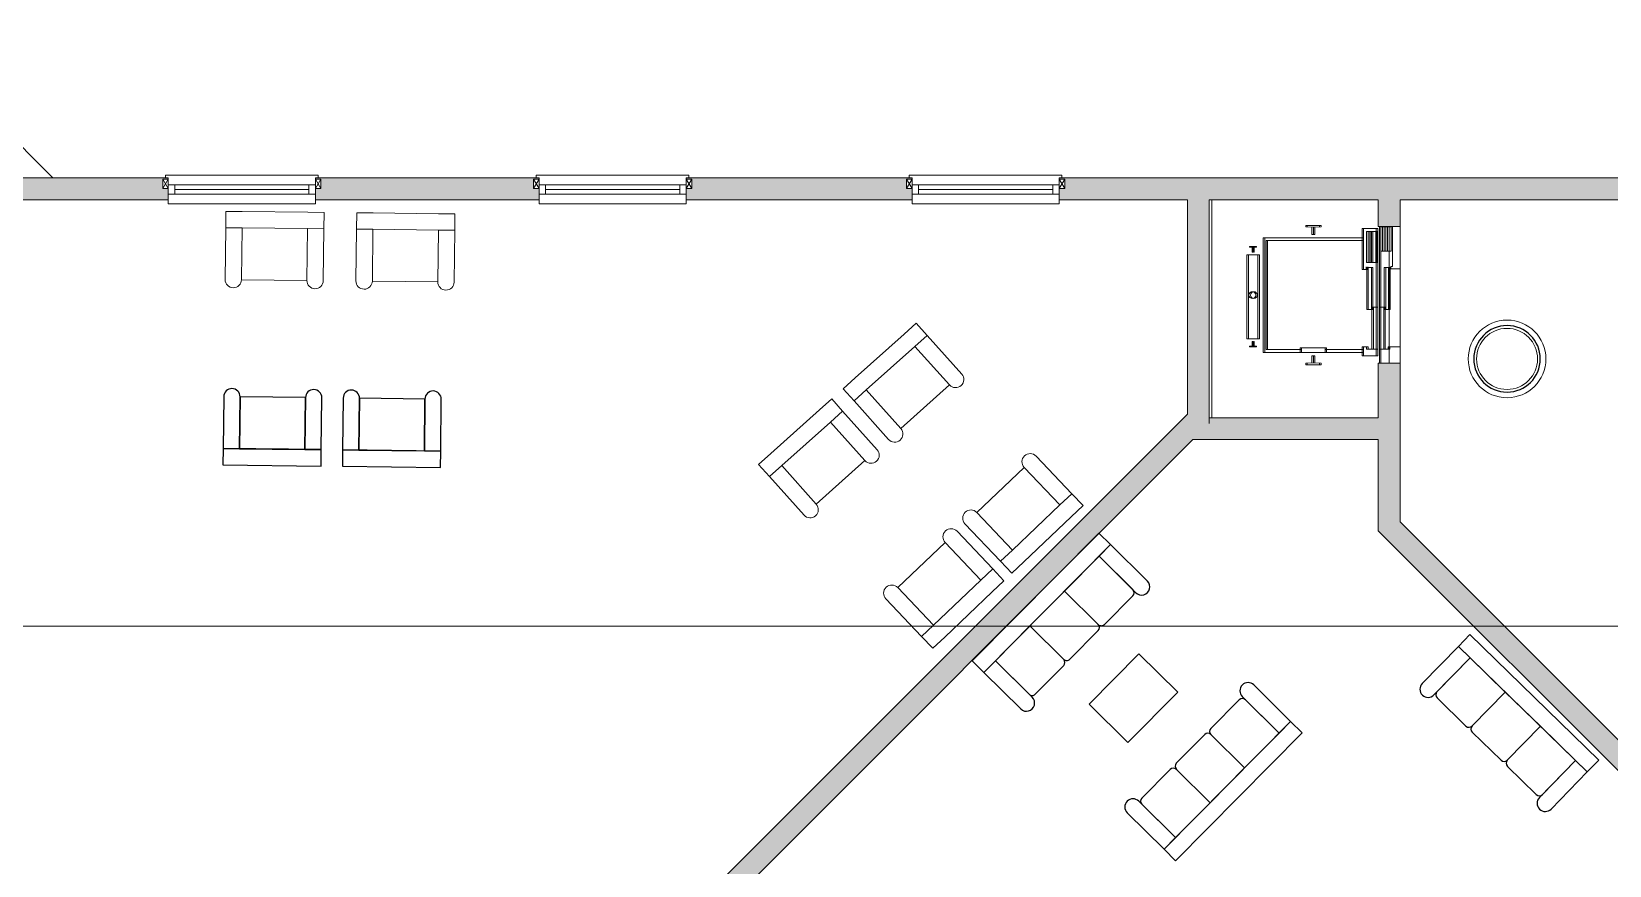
# Model space of a CAD drawing. Header units: millimetres. Extents: x -49836 to 59720, y -25216 to 39354.
# Drawn here: x -7444 to 7024, y 12445 to 20092 of the extents above; entities that cross this region are included whole.
import ezdxf

# ---------------------------------------------------------------- set-up
doc = ezdxf.new("R2010")
doc.units = ezdxf.units.MM
for name, color, linetype, lineweight in [('A-COLS', 52, 'Continuous', 9), ('A-DETL-GENF', 92, 'Continuous', 9), ('A-FLOR', 192, 'Continuous', 9), ('A-GENM', 13, 'Continuous', 9), ('A-GLAZ', 151, 'Continuous', 9), ('A-GLAZ-SILL', 1, 'Continuous', 9), ('A-WALL', 113, 'Continuous', 9), ('A-WALL-PATT', 111, 'Continuous', 25), ('G-ANNO-SYMB', 111, 'Continuous', 9), ('I-FURN', 30, 'Continuous', 9), ('I-WALL', 2, 'Continuous', 9), ('Q-SPCQ', 91, 'Continuous', 9)]:
    doc.layers.add(name, color=color, linetype=linetype, lineweight=lineweight)

# ---------------------------------------------------------------- blocks, each defined once
blk = doc.blocks.new('M_Electric Lift-4 Person Wall Based - Type 1-137307-Level 2')
at = {"layer": 'A-DETL-GENF'}
for p, q in [((-513, -624), (-513, -751)), ((-500, -624), (-513, -624)), ((-497, -681), (-500, -624)), ((-500, -751), (-497, -694)), ((-432, -681), (-497, -681)), ((-497, -694), (-432, -694)), ((-432, -694), (-432, -681)), ((682, -694), (682, -681)), ((682, -681), (747, -681)), ((747, -694), (682, -694)), ((747, -681), (750, -624)), ((750, -751), (747, -694)), ((750, -624), (763, -624)), ((763, -624), (763, -751)), ((-513, -751), (-500, -751)), ((763, -751), (750, -751))]:
    blk.add_line(p, q, dxfattribs=at)
at = {"layer": 'Q-SPCQ'}
for p, q in [((-500, -16), (-500, 14)), ((-278, -16), (-278, 14)), ((-129, -31), (-129, 8)), ((-129, 8), (257, 8)), ((257, 8), (257, -31)), ((600, 5), (600, 14)), ((600, 5), (621, 5)), ((621, 5), (621, -75)), ((621, 5), (621, -75)), ((621, -75), (621, 5)), ((-505, -75), (235, -75)), ((-278, -16), (-500, -16)), ((-500, -32), (-278, -32)), ((-500, -62), (-500, -32)), ((-278, -62), (-500, -62)), ((-486, -235), (-486, -105)), ((-486, -105), (235, -105)), ((-458, -109), (-458, -150)), ((-173, -109), (-458, -109)), ((-278, -62), (-278, -32)), ((-173, -150), (-173, -109)), ((257, -31), (-129, -31)), ((235, -36), (235, -75)), ((621, -36), (235, -36)), ((235, -75), (621, -75)), ((235, -105), (235, -144)), ((621, -105), (235, -105)), ((235, -144), (621, -144)), ((621, -75), (750, -75)), ((681, -105), (621, -105)), ((621, -105), (621, -193)), ((681, -235), (681, -105)), ((-110, -235), (-486, -235)), ((-458, -150), (-173, -150)), ((-458, -162), (-458, -194)), ((-173, -162), (-458, -162)), ((-458, -194), (-173, -194)), ((-400, -235), (-400, -1140)), ((-375, -235), (-375, -1115)), ((-173, -162), (-173, -194)), ((-133, -197), (-110, -197)), ((-129, -149), (-129, -191)), ((257, -149), (-129, -149)), ((-129, -191), (257, -191)), ((-110, -197), (-110, -235)), ((257, -191), (257, -149)), ((600, -193), (600, -235)), ((621, -193), (600, -193)), ((600, -235), (681, -235)), ((625, -573), (625, -235)), ((650, -1140), (650, -235)), ((610, -573), (610, -803)), ((650, -573), (610, -573)), ((610, -803), (650, -803)), ((625, -1115), (625, -803)), ((-400, -1140), (650, -1140)), ((-375, -1115), (625, -1115)), ((-320, -1215), (-320, -1265)), ((-314, -1215), (-320, -1215)), ((-320, -1265), (-314, -1265)), ((-314, -1237), (-314, -1215)), ((-270, -1237), (-314, -1237)), ((-314, -1243), (-270, -1243)), ((-314, -1265), (-314, -1243)), ((-270, -1243), (-270, -1237)), ((-245, -1190), (-245, -1290)), ((525, -1190), (-245, -1190)), ((-245, -1290), (525, -1290)), ((525, -1290), (525, -1190)), ((550, -1237), (593, -1237)), ((550, -1243), (550, -1237)), ((593, -1243), (550, -1243)), ((593, -1215), (599, -1215)), ((593, -1237), (593, -1215)), ((593, -1265), (593, -1243)), ((599, -1265), (593, -1265)), ((599, -1215), (599, -1265))]:
    blk.add_line(p, q, dxfattribs=at)
for start, end in [(360, 180), (180, 360)]:
    blk.add_arc((125, -1240), 31.2, start, end, dxfattribs=at)
blk = doc.blocks.new('M_Electric Lift-4 Person Wall Based - Type 1-151374-Level 2')
at = {"layer": 'A-DETL-GENF'}
for p, q in [((-513, -624), (-513, -751)), ((-500, -624), (-513, -624)), ((-497, -681), (-500, -624)), ((-500, -751), (-497, -694)), ((-432, -681), (-497, -681)), ((-497, -694), (-432, -694)), ((-432, -694), (-432, -681)), ((682, -694), (682, -681)), ((682, -681), (747, -681)), ((747, -694), (682, -694)), ((747, -681), (750, -624)), ((750, -751), (747, -694)), ((750, -624), (763, -624)), ((763, -624), (763, -751)), ((-513, -751), (-500, -751)), ((763, -751), (750, -751))]:
    blk.add_line(p, q, dxfattribs=at)
at = {"layer": 'Q-SPCQ'}
for p, q in [((-505, 100), (-115, 100)), ((-136, 30), (-505, 30)), ((-505, 30), (-505, -75)), ((-500, 19), (-278, 19)), ((-500, -16), (-500, 19)), ((-278, -16), (-278, 19)), ((-136, 14), (-136, 30)), ((-115, 14), (-136, 14)), ((-129, -31), (-129, 8)), ((-129, 8), (257, 8)), ((-115, 14), (-115, 100)), ((-115, 100), (600, 100)), ((257, 8), (257, -31)), ((600, 5), (600, 100)), ((750, 100), (600, 100)), ((600, 5), (621, 5)), ((621, 5), (621, -75)), ((621, 5), (621, -75)), ((621, -75), (621, 5)), ((-505, -75), (235, -75)), ((-278, -16), (-500, -16)), ((-500, -32), (-278, -32)), ((-500, -62), (-500, -32)), ((-278, -62), (-500, -62)), ((-486, -235), (-486, -105)), ((-486, -105), (235, -105)), ((-458, -109), (-458, -150)), ((-173, -109), (-458, -109)), ((-278, -62), (-278, -32)), ((-173, -150), (-173, -109)), ((257, -31), (-129, -31)), ((235, -36), (235, -75)), ((621, -36), (235, -36)), ((235, -75), (621, -75)), ((235, -105), (235, -144)), ((621, -105), (235, -105)), ((235, -144), (621, -144)), ((621, -75), (750, -75)), ((681, -105), (621, -105)), ((621, -105), (621, -193)), ((681, -235), (681, -105)), ((-110, -235), (-486, -235)), ((-458, -150), (-173, -150)), ((-458, -162), (-458, -194)), ((-173, -162), (-458, -162)), ((-458, -194), (-173, -194)), ((-400, -235), (-400, -1140)), ((-375, -235), (-375, -1115)), ((-173, -162), (-173, -194)), ((-133, -197), (-110, -197)), ((-129, -149), (-129, -191)), ((257, -149), (-129, -149)), ((-129, -191), (257, -191)), ((-110, -197), (-110, -235)), ((257, -191), (257, -149)), ((600, -193), (600, -235)), ((621, -193), (600, -193)), ((600, -235), (681, -235)), ((625, -573), (625, -235)), ((650, -1140), (650, -235)), ((610, -573), (610, -803)), ((650, -573), (610, -573)), ((610, -803), (650, -803)), ((625, -1115), (625, -803)), ((-400, -1140), (650, -1140)), ((-375, -1115), (625, -1115)), ((-320, -1215), (-320, -1265)), ((-314, -1215), (-320, -1215)), ((-320, -1265), (-314, -1265)), ((-314, -1237), (-314, -1215)), ((-270, -1237), (-314, -1237)), ((-314, -1243), (-270, -1243)), ((-314, -1265), (-314, -1243)), ((-270, -1243), (-270, -1237)), ((-245, -1190), (-245, -1290)), ((525, -1190), (-245, -1190)), ((-245, -1290), (525, -1290)), ((525, -1290), (525, -1190)), ((550, -1237), (593, -1237)), ((550, -1243), (550, -1237)), ((593, -1243), (550, -1243)), ((593, -1215), (599, -1215)), ((593, -1237), (593, -1215)), ((593, -1265), (593, -1243)), ((599, -1265), (593, -1265)), ((599, -1215), (599, -1265))]:
    blk.add_line(p, q, dxfattribs=at)
for start, end in [(360, 180), (180, 360)]:
    blk.add_arc((125, -1240), 31.2, start, end, dxfattribs=at)
blk = doc.blocks.new('Arched _2_ - Arched _2_-211955-Level 2')
at = {"layer": 'A-GLAZ'}
for p, q in [((-1010, -79), (-960, 6)), ((-960, -79), (-1010, 6)), ((-1010, 6), (-1010, -79)), ((-960, 6), (-1010, 6)), ((390, 58), (-960, 58)), ((-960, 58), (-960, -28)), ((-960, -79), (-960, 6)), ((-900, -28), (-900, 58)), ((-900, 15), (330, 15)), ((330, -28), (330, 58)), ((390, -28), (390, 58)), ((440, -79), (390, 6)), ((390, -79), (440, 6)), ((390, -79), (390, 6)), ((390, 6), (440, 6)), ((440, 6), (440, -79)), ((-1010, -79), (-960, -79)), ((-960, -92), (-985, -92)), ((-985, -92), (-985, -117)), ((-985, -117), (415, -117)), ((-960, -28), (390, -28)), ((-960, -79), (-960, -92)), ((440, -79), (390, -79)), ((390, -92), (390, -79)), ((415, -92), (390, -92)), ((415, -117), (415, -92))]:
    blk.add_line(p, q, dxfattribs=at)
at = {"layer": 'A-GLAZ-SILL'}
for p, q in [((-960, 146), (-960, -28)), ((390, 146), (-960, 146)), ((-960, 146), (-960, 108)), ((390, 146), (-960, 146)), ((390, -28), (390, 146)), ((390, 108), (390, 146)), ((-960, -28), (390, -28))]:
    blk.add_line(p, q, dxfattribs=at)
blk = doc.blocks.new('M_Metal Clad Column - 610mm Diameter-217324-Level 2')
at = {"layer": 'A-COLS'}
for radius, start, end in [(356, 0, 180), (280, 0, 180), (356, 180, 360), (280, 180, 360)]:
    blk.add_arc((0, 0), radius, start, end, dxfattribs=at)
at = {"layer": 'A-COLS', "lineweight": 25}
for start, end in [(0, 180), (180, 360)]:
    blk.add_arc((0, 0), 305, start, end, dxfattribs=at)
blk = doc.blocks.new('Sofa Three Seater - 1650 x 700 mm-178862-Level 2')
at = {"layer": 'A-GENM', "lineweight": 25}
for p, q in [((825, 350), (-825, 350)), ((-825, 350), (-825, 200)), ((825, 200), (825, 350)), ((-825, 200), (825, 200)), ((-675, 200), (-825, 200)), ((-825, 200), (-825, -275)), ((-225, 200), (-675, 200)), ((-675, 200), (-675, -235)), ((-675, -275), (-675, 200)), ((225, 200), (-225, 200)), ((-225, 200), (-225, -235)), ((-225, -235), (-225, 200)), ((675, 200), (225, 200)), ((225, 200), (225, -235)), ((225, -235), (225, 200)), ((675, -235), (675, 200)), ((825, 200), (675, 200)), ((675, 200), (675, -275)), ((825, -275), (825, 200)), ((-635, -275), (-265, -275)), ((-185, -275), (185, -275)), ((265, -275), (635, -275))]:
    blk.add_line(p, q, dxfattribs=at)
for centre, radius, start, end in [((-750, -275), 75, 180, 360), ((-635, -235), 40, 180, 270), ((-265, -235), 40, 270, 360), ((-185, -235), 40, 180, 270), ((185, -235), 40, 270, 360), ((265, -235), 40, 180, 270), ((635, -235), 40, 270, 360), ((750, -275), 75, 180, 360)]:
    blk.add_arc(centre, radius, start, end, dxfattribs=at)
blk = doc.blocks.new('Stool _4_ - 650 x 500mm-182059-Level 2')
at = {"layer": 'I-FURN'}
for p, q in [((30, 86), (-620, 86)), ((-620, 86), (-620, -414)), ((-620, -414), (-620, 86)), ((-620, 86), (30, 86)), ((30, -414), (30, 86)), ((30, 86), (30, -414)), ((-620, -414), (30, -414)), ((30, -414), (-620, -414))]:
    blk.add_line(p, q, dxfattribs=at)
blk = doc.blocks.new('Sofa Single Seater - 900 x 700 mm-182966-Level 2')
at = {"layer": 'A-GENM'}
for p, q in [((-450, 350), (-450, 200)), ((-450, 350), (-300, 350)), ((-300, 350), (300, 350)), ((300, 350), (450, 350)), ((450, 200), (450, 350)), ((-300, 200), (-450, 200)), ((-450, 200), (-450, -275)), ((300, 200), (-300, 200)), ((-300, -275), (-300, 200)), ((450, 200), (300, 200)), ((300, 200), (300, -275)), ((450, -275), (450, 200)), ((-300, -275), (300, -275))]:
    blk.add_line(p, q, dxfattribs=at)
for centre in [(-375, -275), (375, -275)]:
    blk.add_arc(centre, 75, 180, 360, dxfattribs=at)
blk = doc.blocks.new('Sofa Single Seater - 900 x 700 mm-V5-Level 2')
at = {"layer": 'A-GENM', "lineweight": 25}
for p, q in [((450, 350), (-450, 350)), ((-450, 350), (-450, 200)), ((450, 200), (450, 350)), ((-450, 200), (450, 200)), ((-300, 200), (-450, 200)), ((-450, 200), (-450, -275)), ((-300, 200), (-300, -275)), ((300, 200), (-300, 200)), ((-300, -275), (-300, 200)), ((300, -275), (300, 200)), ((450, 200), (300, 200)), ((300, 200), (300, -275)), ((450, -275), (450, 200)), ((-300, -275), (300, -275))]:
    blk.add_line(p, q, dxfattribs=at)
for centre in [(-375, -275), (375, -275)]:
    blk.add_arc(centre, 75, 180, 360, dxfattribs=at)

msp = doc.modelspace()

# ---------------------------------------------------------------- hatches: boundary and pattern name
at = {"layer": 'A-WALL-PATT', "lineweight": 9}
h = msp.add_hatch(color=256, dxfattribs=at)
h.paths.add_polyline_path([(3254, 18550), (3254, 18750), (1979, 18750), (1979, 18737), (2029, 18737), (2029, 18652), (1979, 18652), (1979, 18550), (3154, 18550)], flags=0)
h.paths.add_polyline_path([(-6329, 18550), (-6191, 18550), (-6191, 18652), (-6241, 18652), (-6241, 18737), (-6191, 18737), (-6191, 18750), (-8222, 18750), (-8422, 18550)], flags=0)
h.paths.add_polyline_path([(-4841, 18550), (-2791, 18550), (-2791, 18652), (-2841, 18652), (-2841, 18737), (-2791, 18737), (-2791, 18750), (-4841, 18750), (-4841, 18737), (-4791, 18737), (-4791, 18652), (-4841, 18652)], flags=0)
h.paths.add_polyline_path([(-1441, 18550), (629, 18550), (629, 18652), (579, 18652), (579, 18737), (629, 18737), (629, 18750), (-1441, 18750), (-1441, 18737), (-1391, 18737), (-1391, 18652), (-1441, 18652), (-1441, 18630)], flags=0)
h = msp.add_hatch(color=256, dxfattribs=at)
h.paths.add_polyline_path([(14513, 18550), (14513, 18750), (12229, 18750), (12229, 18737), (12279, 18737), (12279, 18652), (12229, 18652), (12229, 18550), (14413, 18550)], flags=0)
h.paths.add_polyline_path([(4904, 18550), (7479, 18550), (7479, 18652), (7429, 18652), (7429, 18737), (7479, 18737), (7479, 18750), (3254, 18750), (3254, 18550), (3354, 18550)], flags=0)
h.paths.add_polyline_path([(8829, 18550), (10879, 18550), (10879, 18652), (10829, 18652), (10829, 18737), (10879, 18737), (10879, 18750), (8829, 18750), (8829, 18737), (8879, 18737), (8879, 18652), (8829, 18652), (8829, 18629)], flags=0)
for points in [[(3154, 16582), (3354, 16782), (3354, 18550), (3154, 18550), (3154, 17630)], [(-6419, 6726), (3354, 16499), (3354, 16782), (-6561, 6867)], [(5104, 16350), (5104, 16550), (3354, 16550), (3354, 16499), (3205, 16350), (4904, 16350)], [(5104, 15313), (5104, 16350), (4904, 16350), (4904, 15513)], [(7354, 13063), (7637, 13063), (5104, 15595), (5104, 15313), (5955, 14462)]]:
    msp.add_hatch(color=256, dxfattribs=at).paths.add_polyline_path(points, flags=0)
h = msp.add_hatch(color=256, dxfattribs=at)
h.paths.add_polyline_path([(4904, 16550), (5104, 16550), (5104, 17050), (4904, 17050), (4904, 16847)], flags=0)
h.paths.add_polyline_path([(5104, 18305), (5104, 18550), (4904, 18550), (4904, 18305)], flags=0)

# ---------------------------------------------------------------- linework, layer by layer
at = {"layer": 'A-COLS'}
for start, end in [(0, 180), (180, 0)]:
    msp.add_arc((6085, 17090), 356, start, end, dxfattribs=at)
at = {"layer": 'A-COLS', "lineweight": 25}
for start, end in [(360, 180), (180, 0)]:
    msp.add_arc((6085, 17090), 305, start, end, dxfattribs=at)
at = {"layer": 'A-FLOR'}
msp.add_line((5004, 18305), (5004, 17050), dxfattribs=at)
at = {"layer": 'A-WALL'}
for p, q in [((-8590, 20092), (-7248, 18750)), ((3354, 16499), (3354, 16550))]:
    msp.add_line(p, q, dxfattribs=at)
at = {"layer": 'A-WALL', "color": 1, "lineweight": 18}
for p, q in [((-6216, 18750), (-8505, 18750)), ((-2816, 18750), (-4816, 18750)), ((604, 18750), (-1416, 18750)), ((7454, 18750), (2004, 18750)), ((-8422, 18550), (-6191, 18550)), ((-4841, 18550), (-2791, 18550)), ((-1441, 18550), (629, 18550)), ((1979, 18550), (3154, 18550)), ((3154, 18550), (3154, 16582)), ((3354, 16550), (3354, 18550)), ((3354, 18550), (4904, 18550)), ((4904, 18550), (4904, 18305)), ((5104, 18305), (5104, 18550)), ((5104, 18550), (7479, 18550)), ((4904, 18305), (5104, 18305)), ((5104, 17050), (4904, 17050)), ((4904, 17050), (4904, 16550)), ((5104, 15595), (5104, 17050)), ((3154, 16582), (-6702, 6726)), ((4904, 16550), (3354, 16550)), ((-6419, 6726), (3205, 16350)), ((3205, 16350), (4904, 16350)), ((4904, 16350), (4904, 15513)), ((4904, 15513), (7354, 13063)), ((7525, 13175), (5104, 15595))]:
    msp.add_line(p, q, dxfattribs=at)
at = {"layer": 'G-ANNO-SYMB'}
msp.add_line((54559, 14638), (-48387, 14638), dxfattribs=at)
at = {"layer": 'I-WALL'}
for p, q in [((3378, 18550), (3378, 16550)), ((4928, 17050), (4928, 18305))]:
    msp.add_line(p, q, dxfattribs=at)

# ---------------------------------------------------------------- block references
at = {"layer": 'A-COLS'}
msp.add_blockref('M_Metal Clad Column - 610mm Diameter-217324-Level 2', (6085, 17090), dxfattribs=at)
at = {"layer": 'A-GENM'}
for name, p, rotation in [('Sofa Single Seater - 900 x 700 mm-182966-Level 2', (-5216, 18088), 359.3369496702409), ('Sofa Single Seater - 900 x 700 mm-182966-Level 2', (-4016, 18075), 359.3369496702403), ('Sofa Single Seater - 900 x 700 mm-182966-Level 2', (566, 16856), 41.83037328706397), ('Sofa Single Seater - 900 x 700 mm-V5-Level 2', (-5235, 16463), 179.3369496702579), ('Sofa Single Seater - 900 x 700 mm-V5-Level 2', (-4140, 16450), 179.3369496702579), ('Sofa Single Seater - 900 x 700 mm-182966-Level 2', (-209, 16162), 41.83037328706397), ('Sofa Single Seater - 900 x 700 mm-182966-Level 2', (1630, 15689), 223.5404408732439), ('Sofa Single Seater - 900 x 700 mm-182966-Level 2', (905, 15000), 223.5404408732439), ('Sofa Three Seater - 1650 x 700 mm-178862-Level 2', (2011, 14660), 45.27720197597264), ('Sofa Three Seater - 1650 x 700 mm-178862-Level 2', (6090, 13735), 315.7509995572875), ('Sofa Three Seater - 1650 x 700 mm-178862-Level 2', (3378, 13320), 225.2772019759666)]:
    msp.add_blockref(name, p, dxfattribs=dict(at, rotation=rotation))
at = {"layer": 'A-GLAZ', "rotation": 180}
for p in [(-5801, 18658), (-2401, 18658), (1019, 18658)]:
    msp.add_blockref('Arched _2_ - Arched _2_-211955-Level 2', p, dxfattribs=at)
at = {"layer": 'I-FURN', "rotation": 45.27720197594227}
msp.add_blockref('Stool _4_ - 650 x 500mm-182059-Level 2', (2750, 14304), dxfattribs=at)
at = {"layer": 'Q-SPCQ', "rotation": 270}
for name, p in [('M_Electric Lift-4 Person Wall Based - Type 1-137307-Level 2', (4990, 17800)), ('M_Electric Lift-4 Person Wall Based - Type 1-151374-Level 2', (5004, 17800))]:
    msp.add_blockref(name, p, dxfattribs=at)

doc.saveas('drawing.dxf')
